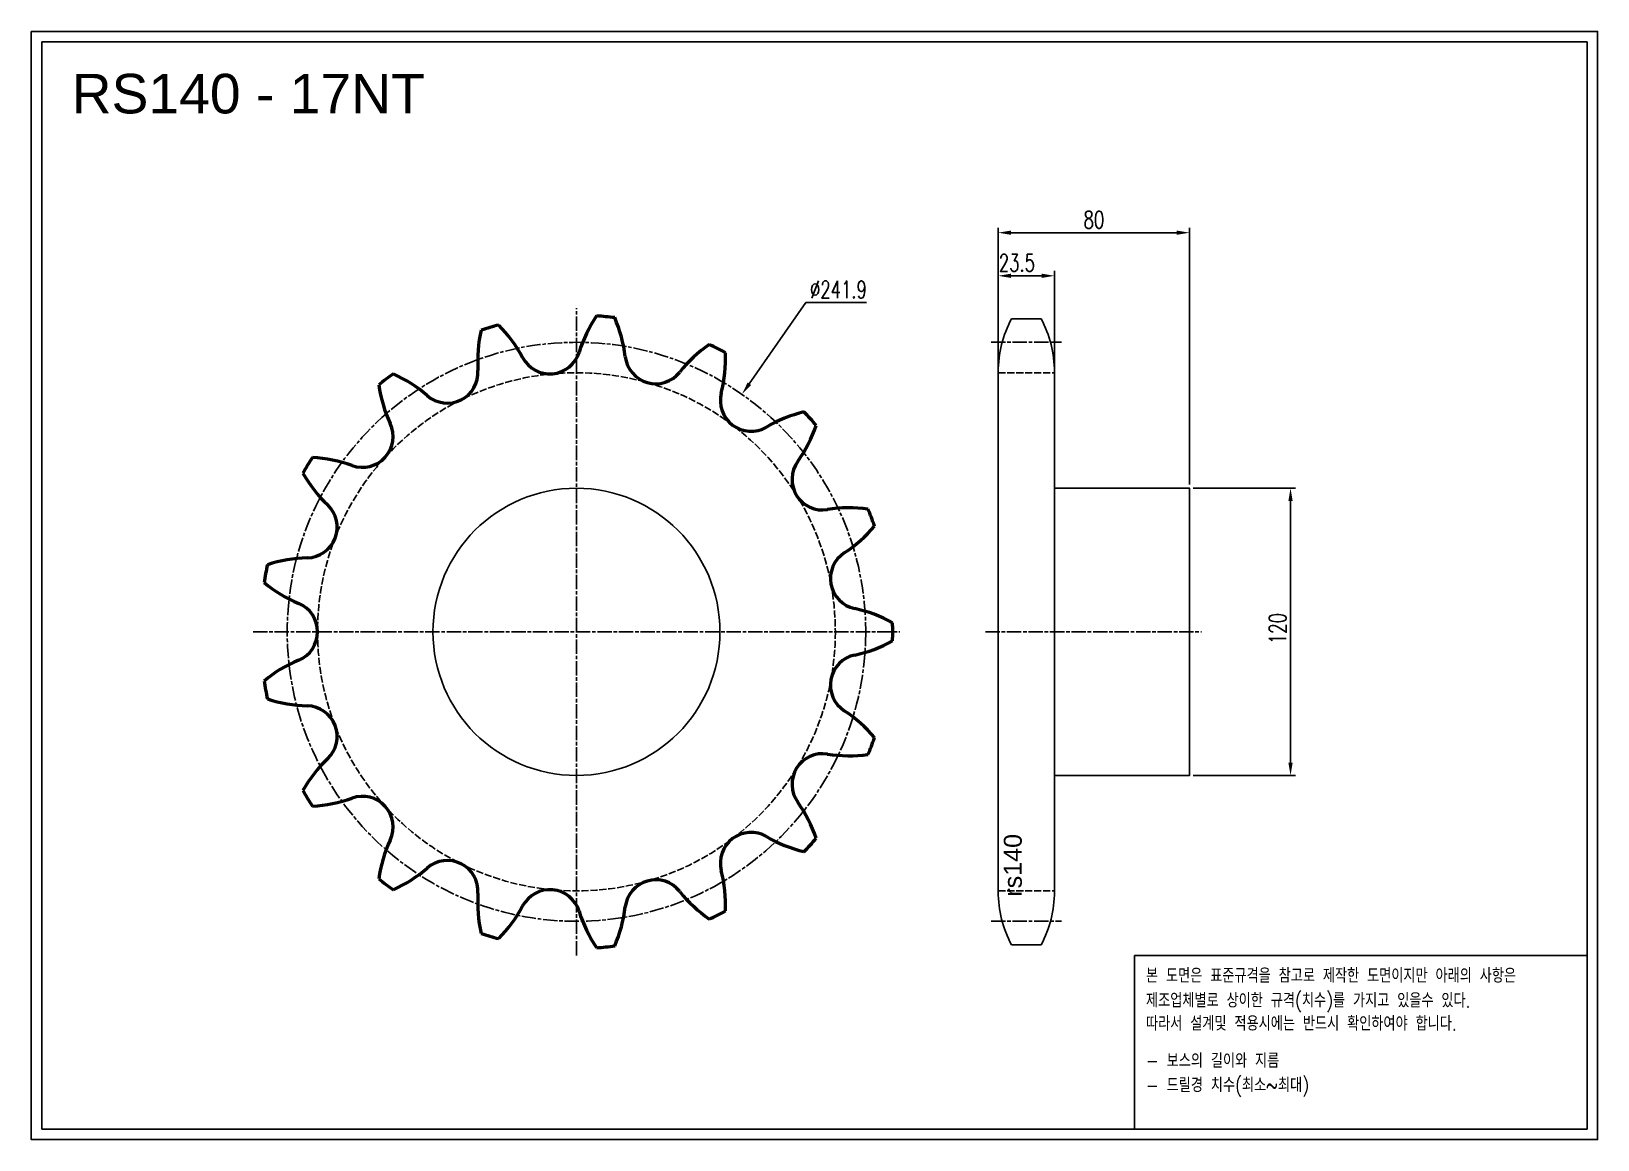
# Model space of a CAD drawing. Header units: millimetres. Extents: x 2111 to 2766, y 39694 to 40157.
import ezdxf

# ---------------------------------------------------------------- set-up
doc = ezdxf.new("R2010")
doc.units = ezdxf.units.MM
for name, pattern in [('AM_ISO02W050', [7.5, 6, -1.5]), ('AM_ISO02W050x2', [3.75, 3, -0.75]), ('AM_ISO08W050', [18, 12, -1.5, 3, -1.5]), ('AM_ISO08W050x2', [9, 6, -0.75, 1.5, -0.75])]:
    doc.linetypes.add(name, pattern=pattern)
for name, color, linetype, lineweight in [('AM_0N', 7, 'Continuous', 50), ('AM_3N', 6, 'AM_ISO02W050', 25), ('AM_7', 4, 'AM_ISO08W050', 25), ('AM_7N', 4, 'AM_ISO08W050', 25)]:
    doc.layers.add(name, color=color, linetype=linetype, lineweight=lineweight)
doc.layers.add('S-DIM', color=7, linetype='Continuous')
doc.styles.add('HAN', font='ROMANS.shx', dxfattribs={"width": 0.7, "bigfont": 'whgtxt.shx'})
doc.styles.add('HSG', font='SIMPLEX.shx', dxfattribs={"width": 0.7, "bigfont": 'HSG.shx'})
doc.styles.get("Standard").update_dxf_attribs({"font": 'arial.ttf'})
doc.dimstyles.new('APP16', dxfattribs={"dimscale": 3, "dimtxt": 2.4, "dimasz": 1.8, "dimexe": 0.7, "dimexo": 0.5, "dimgap": 0.6, "dimtad": 1, "dimtoh": 1, "dimdec": 1, "dimrnd": 0.01, "dimzin": 9, "dimdsep": 46, "dimtxsty": 'HSG', "dimcen": 0, "dimclrd": 1, "dimclre": 1, "dimclrt": 256, "dimazin": 2, "dimtp": 1, "dimtm": 1, "dimtfac": 0.5, "dimtdec": 1, "dimtofl": 0, "dimtmove": 0, "dimatfit": 3, "dimfxl": 0, "dimtvp": 1, "dimtolj": 2, "dimlwd": -1, "dimlwe": -1, "dimarcsym": 0})

# ---------------------------------------------------------------- blocks, each defined once
blk = doc.blocks.new('*D1')
at = {"layer": 'Defpoints', "color": 0, "transparency": 16777216}
for p in [(2408.49, 40005.25), (2270.12, 39806.82)]:
    blk.add_point(p, dxfattribs=at)
at = {"layer": 'S-DIM', "color": 1, "transparency": 16777216}
for p, q in [((2435.26, 40043.63), (2411.57, 40009.68)), ((2460.58, 40043.63), (2435.26, 40043.63))]:
    blk.add_line(p, q, dxfattribs=at)
blk.add_solid([(2410.84, 40010.19), (2412.31, 40009.16), (2408.49, 40005.25)], dxfattribs=at)
at = {"layer": 'S-DIM', "transparency": 16777216, "insert": (2448.82, 40049.03), "char_height": 7.2, "attachment_point": 5, "style": 'HSG'}
blk.add_mtext('\\A2;∅241.9', dxfattribs=at)
blk = doc.blocks.new('*D2')
at = {"layer": 'Defpoints', "color": 0, "transparency": 16777216}
for p in [(2539.14, 40054.78), (2515.64, 40014.6), (2539.14, 40014.29)]:
    blk.add_point(p, dxfattribs=at)
at = {"layer": 'S-DIM', "color": 1, "transparency": 16777216}
for p, q in [((2515.64, 40016.1), (2515.64, 40056.88)), ((2521.04, 40054.78), (2533.74, 40054.78)), ((2539.14, 40015.79), (2539.14, 40056.88))]:
    blk.add_line(p, q, dxfattribs=at)
for points in [[(2521.04, 40055.68), (2521.04, 40053.88), (2515.64, 40054.78)], [(2533.74, 40055.68), (2533.74, 40053.88), (2539.14, 40054.78)]]:
    blk.add_solid(points, dxfattribs=at)
at = {"layer": 'S-DIM', "transparency": 16777216, "insert": (2523.45, 40060.18), "char_height": 7.2, "attachment_point": 5, "style": 'HSG'}
blk.add_mtext('\\A2;23.5', dxfattribs=at)
blk = doc.blocks.new('*D3')
at = {"layer": 'Defpoints', "color": 0, "transparency": 16777216}
for p in [(2595.64, 40072.78), (2515.64, 40014.6), (2595.64, 39966.03)]:
    blk.add_point(p, dxfattribs=at)
at = {"layer": 'S-DIM', "color": 1, "transparency": 16777216}
for p, q in [((2515.64, 40016.1), (2515.64, 40074.88)), ((2521.04, 40072.78), (2590.24, 40072.78)), ((2595.64, 39967.53), (2595.64, 40074.88))]:
    blk.add_line(p, q, dxfattribs=at)
for points in [[(2521.04, 40073.68), (2521.04, 40071.88), (2515.64, 40072.78)], [(2590.24, 40073.68), (2590.24, 40071.88), (2595.64, 40072.78)]]:
    blk.add_solid(points, dxfattribs=at)
at = {"layer": 'S-DIM', "transparency": 16777216, "insert": (2555.64, 40078.18), "char_height": 7.2, "attachment_point": 5, "style": 'HSG'}
blk.add_mtext('\\A2;80', dxfattribs=at)
blk = doc.blocks.new('*D4')
at = {"layer": 'Defpoints', "color": 0, "transparency": 16777216}
for p in [(2595.64, 39966.03), (2595.64, 39846.03), (2637.85, 39846.03)]:
    blk.add_point(p, dxfattribs=at)
at = {"layer": 'S-DIM', "color": 1, "transparency": 16777216}
for p, q in [((2597.14, 39966.03), (2639.95, 39966.03)), ((2637.85, 39960.63), (2637.85, 39851.43)), ((2597.14, 39846.03), (2639.95, 39846.03))]:
    blk.add_line(p, q, dxfattribs=at)
for points in [[(2636.95, 39960.63), (2638.75, 39960.63), (2637.85, 39966.03)], [(2636.95, 39851.43), (2638.75, 39851.43), (2637.85, 39846.03)]]:
    blk.add_solid(points, dxfattribs=at)
at = {"layer": 'S-DIM', "transparency": 16777216, "insert": (2632.45, 39907.39), "char_height": 7.2, "attachment_point": 5, "rotation": 90, "style": 'HSG'}
blk.add_mtext('\\A2;120', dxfattribs=at)
blk = doc.blocks.new('notice1')
at = {"color": 4}
blk.add_lwpolyline([(-22142.12, 1735.9), (-22053.8, 1735.9), (-22053.8, 1702.07), (-22142.12, 1702.07)], close=True, dxfattribs=at)
at = {"color": 4, "style": 'HAN', "width": 0.8}
for s, p in [('본 도면은 표준규격을 참고로 제작한 도면이지만 아래의 사항은', (-22139.9, 1730.62)), ('제조업체별로 상이한 규격(치수)를 가지고 있을수 있다.', (-22139.9, 1725.78)), ('따라서 설계및 적용시에는 반드시 확인하여야 합니다.', (-22139.9, 1721.28)), ('- 보스의 길이와 지름', (-22139.9, 1714.03)), ('- 드릴경 치수(최소~최대)', (-22139.9, 1709.27))]:
    blk.add_text(s, height=2.7949, dxfattribs=at).set_placement(p)

msp = doc.modelspace()

# ---------------------------------------------------------------- linework, layer by layer
for p, q in [((2521.17, 40036.8), (2533.6, 40036.8)), ((2515.64, 40014.6), (2515.64, 39797.47)), ((2539.14, 40014.6), (2539.14, 39797.47)), ((2521.17, 39775.27), (2533.6, 39775.27))]:
    msp.add_line(p, q)
for points in [[(2111.38, 40156.91), (2766.26, 40156.91), (2766.26, 39693.86), (2111.38, 39693.86)], [(2115.79, 40152.5), (2761.85, 40152.5), (2761.85, 39698.27), (2115.79, 39698.27)]]:
    msp.add_lwpolyline(points, close=True)
msp.add_lwpolyline([(2539.14, 39966.03), (2595.64, 39966.03), (2595.64, 39846.03), (2539.14, 39846.03)])
msp.add_circle((2339.3, 39906.03), 60)
for centre, start, end in [((2562.94, 40014.6), 152.00824, 180), ((2491.84, 40014.6), 0, 27.99176), ((2562.94, 39797.47), 180, 207.99176), ((2491.84, 39797.47), 332.00824, 0)]:
    msp.add_arc(centre, 47.3, start, end)
at = {"layer": 'AM_0N'}
for centre, radius, start, end in [((2339.3, 39906.03), 132.23, 104.23561, 107.52909), ((2265.64, 39993.45), 57.91, 27.94118, 44.72157), ((2395.65, 40005.5), 57.91, 145.86666, 162.64706), ((2339.3, 39906.03), 132.23, 83.05914, 86.35262), ((2302.19, 40014.16), 57.91, 6.76471, 23.5451), ((2355.91, 40019.14), 57.91, 167.04314, 183.82353), ((2328.13, 40026.6), 12.83, 207.94118, 342.64706), ((2372.44, 40022.49), 12.83, 186.76471, 321.47059), ((2427.77, 39978.43), 57.91, 124.69019, 141.47059), ((2339.3, 39906.03), 132.23, 61.88267, 65.17615), ((2343.76, 40020.26), 57.91, 345.58824, 2.36863), ((2339.3, 39906.03), 132.23, 125.41208, 128.70556), ((2239.03, 39960.94), 57.91, 49.11765, 65.89804), ((2285.33, 40014.42), 12.83, 229.11765, 3.82353), ((2313.93, 40017.5), 57.91, 188.21961, 205), ((2412.27, 40002.66), 12.83, 165.58824, 300.29412), ((2447.95, 39941.58), 57.91, 103.51372, 120.29412), ((2339.3, 39906.03), 132.23, 40.7062, 43.99968), ((2249.82, 39987.6), 12.83, 250.29412, 25), ((2384.72, 40010.94), 57.91, 324.41176, 341.19216), ((2339.3, 39906.03), 132.23, 146.58855, 149.88203), ((2225.97, 39921.01), 57.91, 70.29412, 87.07451), ((2442.25, 39969.77), 12.83, 144.41176, 279.11765), ((2275.38, 40000.81), 57.91, 209.39608, 226.17647), ((2226.4, 39949.77), 12.83, 271.47059, 46.17647), ((2453.45, 39899.93), 57.91, 82.33725, 99.11765), ((2339.3, 39906.03), 132.23, 19.52973, 22.82321), ((2419.55, 39987.45), 57.91, 303.23529, 320.01569), ((2228.21, 39879.06), 57.91, 91.47059, 108.25098), ((2458.32, 39928.28), 12.83, 123.23529, 257.94118), ((2339.3, 39906.03), 132.23, 167.76502, 171.0585), ((2245.46, 39971.32), 57.91, 230.57255, 247.35294), ((2218.22, 39906.03), 12.83, 292.64706, 67.35294), ((2443.54, 39859.1), 57.91, 61.16078, 77.94118), ((2339.3, 39906.03), 132.23, 358.35326, 1.64674), ((2443.54, 39952.96), 57.91, 282.05882, 298.83922), ((2458.32, 39883.79), 12.83, 102.05882, 236.76471), ((2245.46, 39840.75), 57.91, 112.64706, 129.42745), ((2339.3, 39906.03), 132.23, 188.9415, 192.23498), ((2228.21, 39933.01), 57.91, 251.74902, 268.52941), ((2226.4, 39862.29), 12.83, 313.82353, 88.52941), ((2419.55, 39824.62), 57.91, 39.98431, 56.76471), ((2339.3, 39906.03), 132.23, 337.17679, 340.47027), ((2275.38, 39811.26), 57.91, 133.82353, 150.60392), ((2442.25, 39842.29), 12.83, 80.88235, 215.58824), ((2453.45, 39912.14), 57.91, 260.88235, 277.66275), ((2339.3, 39906.03), 132.23, 210.11797, 213.41145), ((2249.82, 39824.46), 12.83, 335, 109.70588), ((2225.97, 39891.06), 57.91, 272.92549, 289.70588), ((2384.72, 39801.13), 57.91, 18.80784, 35.58824), ((2313.93, 39794.57), 57.91, 155, 171.78039), ((2412.27, 39809.41), 12.83, 59.70588, 194.41176), ((2447.95, 39870.49), 57.91, 239.70588, 256.48628), ((2339.3, 39906.03), 132.23, 316.00032, 319.2938), ((2285.33, 39797.65), 12.83, 356.17647, 130.88235), ((2239.03, 39851.13), 57.91, 294.10196, 310.88235), ((2343.76, 39791.8), 57.91, 357.63137, 14.41176), ((2339.3, 39906.03), 132.23, 231.29444, 234.58792), ((2328.13, 39785.47), 12.83, 17.35294, 152.05882), ((2372.44, 39789.58), 12.83, 38.52941, 173.23529), ((2427.77, 39833.64), 57.91, 218.52941, 235.30981), ((2355.91, 39792.93), 57.91, 176.17647, 192.95686), ((2265.64, 39818.62), 57.91, 315.27843, 332.05882), ((2302.19, 39797.91), 57.91, 336.4549, 353.23529), ((2395.65, 39806.57), 57.91, 197.35294, 214.13334), ((2339.3, 39906.03), 132.23, 294.82385, 298.11733), ((2339.3, 39906.03), 132.23, 252.47091, 255.76439), ((2339.3, 39906.03), 132.23, 273.64738, 276.94086)]:
    msp.add_arc(centre, radius, start, end, dxfattribs=at)
at = {"layer": 'AM_3N', "linetype": 'AM_ISO02W050x2'}
for p, q in [((2515.64, 40014.29), (2539.14, 40014.29)), ((2515.64, 39797.78), (2539.14, 39797.78))]:
    msp.add_line(p, q, dxfattribs=at)
msp.add_circle((2339.3, 39906.03), 108.25, dxfattribs=at)
at = {"layer": 'AM_7', "linetype": 'AM_ISO08W050x2'}
for p, q in [((2512.64, 40026.99), (2542.14, 40026.99)), ((2512.64, 39785.08), (2542.14, 39785.08))]:
    msp.add_line(p, q, dxfattribs=at)
msp.add_circle((2339.3, 39906.03), 120.95, dxfattribs=at)
at = {"layer": 'AM_7N', "linetype": 'AM_ISO08W050x2'}
for p, q in [((2339.3, 39770.81), (2339.3, 40041.26)), ((2204.07, 39906.03), (2474.53, 39906.03)), ((2510.28, 39906.03), (2600.69, 39906.03))]:
    msp.add_line(p, q, dxfattribs=at)

# ---------------------------------------------------------------- block references
at = {"xscale": 2.14200397168902, "yscale": 2.14200397168902, "zscale": 2.14200397168902}
msp.add_blockref('notice1', (50001.17, 36052.43), dxfattribs=at)

# ---------------------------------------------------------------- texts
msp.add_text('RS140 - 17NT', height=16.5375).set_placement((2128.24, 40122.62))
msp.add_text('rs140', height=7.5, rotation=90).set_placement((2525.48, 39795.37))

# ---------------------------------------------------------------- dimensions: what is measured, and where the dimension line sits
at = {"layer": 'S-DIM'}
dim = msp.add_linear_dim(base=(2595.64, 40072.78), p1=(2515.64, 40014.6), p2=(2595.64, 39966.03), dimstyle='APP16', dxfattribs=at)
dim.commit()
dim.dimension.update_dxf_attribs({"geometry": '*D3', "text_midpoint": (2555.64, 40078.18)})
dim = msp.add_linear_dim(base=(2539.14, 40054.78), p1=(2515.64, 40014.6), p2=(2539.14, 40014.29), dimstyle='APP16', dxfattribs=at)
dim.commit()
dim.dimension.update_dxf_attribs({"geometry": '*D2', "text_midpoint": (2523.45, 40054.78), "dimtype": 128})
dim = msp.add_diameter_dim_2p(p1=(2270.12, 39806.82), p2=(2408.49, 40005.25), dimstyle='APP16', dxfattribs=at)
dim.commit()
dim.dimension.update_dxf_attribs({"geometry": '*D1', "text_midpoint": (2448.82, 40043.63), "dimtype": 131})
dim = msp.add_linear_dim(base=(2637.85, 39846.03), p1=(2595.64, 39966.03), p2=(2595.64, 39846.03), angle=90, dimstyle='APP16', dxfattribs=at)
dim.commit()
dim.dimension.update_dxf_attribs({"geometry": '*D4', "text_midpoint": (2637.85, 39907.39), "dimtype": 128})

doc.saveas('drawing.dxf')
